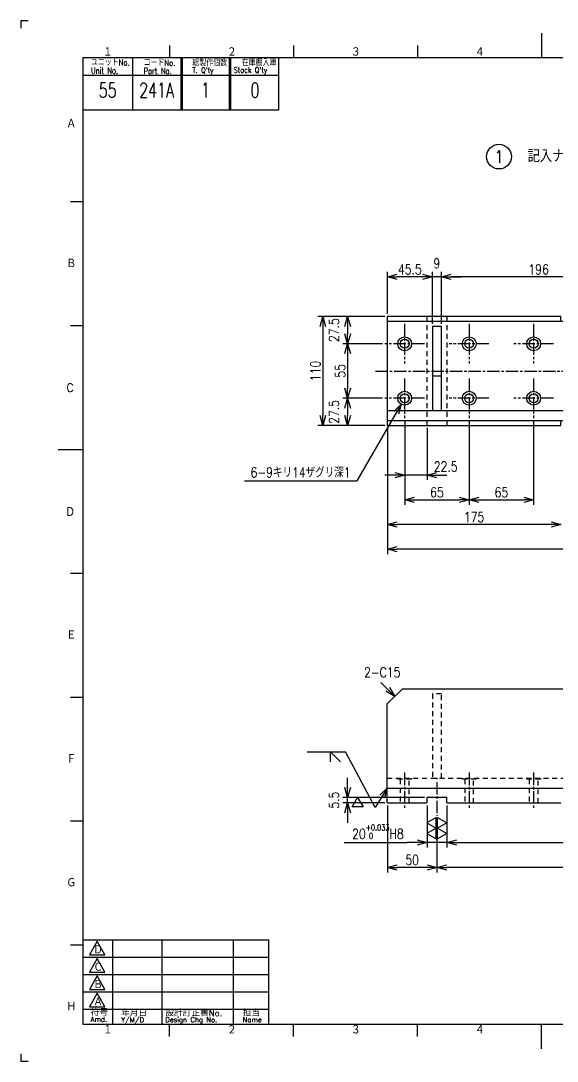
# Model space of a CAD drawing. Extents: x 0 to 1485, y 0 to 1050.
# Drawn here: x 0 to 541, y 0 to 1050 of the extents above; entities that cross this region are included whole.
import ezdxf
from ezdxf.enums import TextEntityAlignment as Align

# ---------------------------------------------------------------- set-up
doc = ezdxf.new("R2010")
doc.units = 0
doc.header["$LTSCALE"] = 2.5
doc.linetypes.add('GEN7A', pattern=[7.5, 5, -0.75, 1, -0.75])
doc.linetypes.add('HIDDEN2', pattern=[3.5, 2, -1.5])
doc.layers.get('0').update_dxf_attribs({"linetype": 'CONTINUOUS'})
doc.layers.get('DEFPOINTS').update_dxf_attribs({"linetype": 'CONTINUOUS'})
for name, color, linetype in [('2', 5, 'CONTINUOUS'), ('5', 3, 'CONTINUOUS'), ('6', 52, 'CONTINUOUS'), ('7A', 4, 'GEN7A'), ('8', 1, 'CONTINUOUS'), ('9', 3, 'HIDDEN2'), ('RAHM2', 1, 'CONTINUOUS')]:
    doc.layers.add(name, color=color, linetype=linetype)
doc.styles.add('DIMENSION', font='monotxt.shx', dxfattribs={"bigfont": 'bigfont.shx'})
doc.styles.get("Standard").update_dxf_attribs({"font": 'romans.shx', "width": 0.8, "bigfont": 'extfont.shx'})
doc.styles.add('SYMBOLS', font='ISOCP.shx', dxfattribs={"bigfont": 'extfont.shx'})
doc.dimstyles.new('GEN-ISO', dxfattribs={"dimscale": 2.5, "dimtxt": 4, "dimasz": 3, "dimexe": 2, "dimexo": 1, "dimgap": 1, "dimtad": 3, "dimdec": 3, "dimrnd": 0.001, "dimdsep": 46, "dimtxsty": 'Standard', "dimblk": 'OPEN30', "dimcen": 0, "dimclrt": 52, "dimadec": 0, "dimazin": 0, "dimtp": 0.1, "dimtm": 0.1, "dimtfac": 0.6, "dimtdec": 3, "dimtmove": 2, "dimatfit": 3, "dimldrblk": 'OPEN30', "dimfxl": 0, "dimarcsym": 0})

# ---------------------------------------------------------------- blocks, each defined once
blk = doc.blocks.new('1A2ﾌﾞﾋﾝ')
at = {"layer": 'RAHM2', "color": 5, "linetype": 'Continuous'}
for p, q in [((3, 420), (0, 420)), ((0, 420), (0, 417)), ((210, 415), (210, 405)), ((60, 410), (60, 405)), ((110, 410), (110, 405)), ((160, 410), (160, 405)), ((579, 405), (25, 405)), ((25, 405), (25, 15)), ((104, 384), (104, 405)), ((25, 384), (64.5, 384)), ((64.5, 384), (104, 384)), ((20, 347), (25, 347)), ((20, 297), (25, 297)), ((15, 247), (25, 247)), ((20, 197), (25, 197)), ((20, 147), (25, 147)), ((20, 97), (25, 97)), ((20, 47), (25, 47)), ((25, 15), (579, 15)), ((60, 10), (60, 15)), ((110, 10), (110, 15)), ((160, 10), (160, 15)), ((210, 5), (210, 15)), ((0, 3), (0, 0)), ((0, 0), (3, 0))]:
    blk.add_line(p, q, dxfattribs=at)
at = {"layer": 'RAHM2', "color": 7, "linetype": 'Continuous'}
for p, q in [((45, 405), (45, 384)), ((64.5, 405), (64.5, 384)), ((65, 405), (65, 384)), ((84, 405), (84, 384)), ((84.5, 405), (84.5, 384)), ((25, 398), (64.5, 398)), ((64.5, 398), (104, 398)), ((25, 49), (100, 49)), ((37, 49), (37, 15)), ((56.8, 49), (56.8, 15)), ((85.6, 49), (85.6, 15)), ((100, 15), (100, 49)), ((25, 42), (100, 42)), ((25, 35), (100, 35)), ((25, 28), (100, 28)), ((25, 21), (100, 21))]:
    blk.add_line(p, q, dxfattribs=at)
for points in [[(30.79, 48.41), (27.65, 42.97), (33.92, 42.97)], [(30.79, 41.41), (27.65, 35.97), (33.92, 35.97)], [(30.79, 34.41), (27.65, 28.97), (33.92, 28.97)], [(30.79, 27.41), (27.65, 21.97), (33.92, 21.97)]]:
    blk.add_lwpolyline(points, close=True, dxfattribs=at)
at = {"layer": 'RAHM2', "color": 5, "linetype": 'Continuous'}
for s, p in [('１', (33.1, 405.6)), ('２', (83.1, 405.6)), ('３', (133.1, 405.6)), ('４', (183.1, 405.6)), ('Ａ', (18.36, 376.71)), ('Ｂ', (18.36, 320.24)), ('C', (18.36, 270.24)), ('D', (18.36, 220.24)), ('Ｅ', (18.36, 170.24)), ('Ｆ', (18.36, 120.24)), ('Ｇ', (18.36, 70.24)), ('Ｈ', (18.36, 20.24)), ('１', (33.1, 10.87)), ('２', (83.1, 10.87)), ('３', (133.1, 10.87)), ('４', (183.1, 10.87))]:
    blk.add_text(s, height=3.31, dxfattribs=at).set_placement(p)
at = {"layer": 'RAHM2', "color": 7, "linetype": 'Continuous', "width": 0.8}
for s, height, p in [('ユニットNo.', 2.5, (28.29, 401.92)), ('コードNo.', 2.5, (49.52, 401.81)), ('総製作個数', 2.5, (69.17, 401.72)), ('在庫棚入庫', 2.5, (89.08, 401.82)), ('Unit No.', 2.5, (28.29, 398.64)), ('Part No.', 2.5, (49.52, 398.53)), ("T. Q'ty", 2.2, (69.17, 398.96)), ("Stock Q'ty", 2.2, (85.8, 399.06))]:
    blk.add_text(s, height=height, dxfattribs=at).set_placement(p)
at = {"layer": 'RAHM2', "color": 7, "linetype": 'Continuous'}
for s, height, p in [('Ｄ', 3.2, (29.23, 43.2)), ('Ｃ', 3.2, (29.23, 36.2)), ('Ｂ', 3.2, (29.23, 29.2)), ('Ａ', 3.2, (29.23, 22.2)), ('符号', 2.5, (28.17, 18.37)), ('Amd.', 2, (28.17, 15.93)), ('Y/M/D', 2, (40.49, 15.7)), ('年月日', 2.5, (40.49, 18.14)), ('設計訂正書No.', 2.5, (58.29, 18.18)), ('Design Chg No.', 2, (58.29, 15.75)), ('担当', 2.5, (89.5, 18.18)), ('Name', 2, (89.5, 15.75))]:
    blk.add_text(s, height=height, dxfattribs=at).set_placement(p)
at = {"layer": 'RAHM2', "color": 5, "linetype": 'Continuous', "width": 0.7}
for tag, p in [('HEADER3', (35, 392.01)), ('HEADER4', (54.75, 392)), ('HEADER15', (74.49, 392)), ('HEADER16', (94.43, 392))]:
    blk.add_attdef(tag, text='', height=6, dxfattribs=at).set_placement(p, align=Align.MIDDLE)
at = {"layer": 'RAHM2', "color": 7, "linetype": 'Continuous'}
blk.add_attdef('HEADER5', text='', height=2.5, dxfattribs=at).set_placement((63.69, 385.1), align=Align.BOTTOM_RIGHT)
for tag, height, width, p in [('HEADER25', 3.2, 0.63, (46.91, 45.38)), ('HEADER23', 3.33, 0.8, (71.4, 45.2)), ('HEADER24', 3.5, 0.8, (92.57, 45.22)), ('HEADER1', 5, 0.9, (528.12, 45.15)), ('HEADER7', 5, 0.8, (343.38, 40.8)), ('GEN-TITLE-SCA', 4, 0.85, (430.79, 40.85)), ('HEADER22', 3.2, 0.63, (46.91, 38.38)), ('HEADER20', 3.33, 0.8, (71.4, 38.2)), ('HEADER21', 3.5, 0.8, (92.57, 38.22)), ('HEADER2', 6, 0.9, (527.89, 36.68)), ('HEADER19', 3.2, 0.63, (46.91, 31.38)), ('HEADER17', 3.33, 0.8, (71.4, 31.2)), ('HEADER18', 3.5, 0.8, (92.57, 31.22)), ('HEADER11', 3.2, 0.63, (46.91, 24.38)), ('HEADER9', 3.33, 0.8, (71.4, 24.2)), ('HEADER10', 3.5, 0.8, (92.57, 24.22)), ('HEADER14', 3.31, 0.8, (295.54, 17.82))]:
    blk.add_attdef(tag, text='', height=height, dxfattribs=dict(at, width=width)).set_placement(p, align=Align.MIDDLE)
for tag, p in [('HEADER27', (401.45, 41.09)), ('HEADER26', (416.07, 41.09))]:
    blk.add_attdef(tag, text='', height=4, dxfattribs=at).set_placement(p, align=Align.MIDDLE)
at = {"layer": 'RAHM2', "color": 7, "linetype": 'Continuous', "width": 0.8}
blk.add_attdef('GEN-TITLE-DAT', text='', height=3.5, dxfattribs=at).set_placement((444.35, 39.1), align=Align.BOTTOM_LEFT)
at = {"layer": 'RAHM2', "color": 5, "linetype": 'Continuous', "style": 'DIMENSION', "width": 1.2}
for tag, p in [('HEADER13', (382.56, 16.75)), ('HEADER12', (416.26, 16.72)), ('GEN-TITLE-DWG', (485.79, 16.74))]:
    blk.add_attdef(tag, text='', height=7.02, dxfattribs=at).set_placement(p, align=Align.BOTTOM_LEFT)
at = {"layer": 'RAHM2', "color": 5, "linetype": 'Continuous', "style": 'DIMENSION'}
blk.add_attdef('HEADER8', text='', height=7.02, dxfattribs=at).set_placement((577.6, 16.71), align=Align.BOTTOM_RIGHT)
at = {"layer": 'RAHM2', "color": 5, "linetype": 'Continuous'}
blk.add_attdef('HEADER6', text='', height=5.8, dxfattribs=at).set_placement((376.09, 17.1), align=Align.BOTTOM_RIGHT)
blk = doc.blocks.new('GENBALLOON1')
blk.add_circle((0, 0), 5)
at = {"flags": 1}
blk.add_attdef('GEN_PARENT', text='', height=2.5, dxfattribs=at).set_placement((0, 0), align=Align.MIDDLE)
blk.add_attdef('REF_NO', text='', height=3.5).set_placement((0, 0), align=Align.MIDDLE)
at = {"color": 7, "flags": 1}
for tag, p in [('5GENINF', (6.43, 0.96)), ('6GENINF', (6.43, 0.63)), ('7GENINF', (6.43, 0.3)), ('8GENINF', (6.43, -0.04)), ('9GENINF', (6.43, -0.37)), ('3GENINF', (6.43, -2.34)), ('4GENINF', (6.43, -2.67)), ('10GENINF', (6.43, -0.7)), ('11GENINF', (6.43, -1)), ('12GENINF', (6.43, -1.34)), ('13GENINF', (6.43, -1.67)), ('14GENINF', (6.43, -2)), ('15GENINF', (6.43, -3)), ('16GENINF', (6.43, -3.34)), ('17GENINF', (6.43, -3.7)), ('18GENINF', (6.43, -4.04)), ('19GENINF', (6.43, -4.37)), ('20GENINF', (6.43, -4.7)), ('21GENINF', (6.43, -5.04)), ('22GENINF', (6.43, -5.37))]:
    blk.add_attdef(tag, p, '', height=0.2, dxfattribs=at)
blk = doc.blocks.new('_Open30')
at = {"color": 0, "linetype": 'ByBlock', "lineweight": -2}
for p, q in [((-1, 0.27), (0, 0)), ((0, 0), (-1, -0.27)), ((0, 0), (-1, 0))]:
    blk.add_line(p, q, dxfattribs=at)
blk = doc.blocks.new('*D5')
at = {"layer": '5', "color": 0, "lineweight": -2}
for p, q in [((769.5, 253), (769.5, 190.6)), ((419.5, 245), (419.5, 190.6)), ((759.5, 195.6), (429.5, 195.6))]:
    blk.add_line(p, q, dxfattribs=at)
at = {"layer": 'DEFPOINTS', "color": 0}
for p in [(769.5, 255.5), (419.5, 247.5), (419.5, 195.6)]:
    blk.add_point(p, dxfattribs=at)
at = {"layer": '5', "color": 0, "lineweight": -2, "xscale": 10, "yscale": 10, "zscale": 10, "rotation": 180}
blk.add_blockref('_Open30', (419.5, 195.6), dxfattribs=at)
at = {"layer": '5', "color": 0, "lineweight": -2, "xscale": 10, "yscale": 10, "zscale": 10}
blk.add_blockref('_Open30', (769.5, 195.6), dxfattribs=at)
at = {"layer": '5', "color": 52, "insert": (594.5, 205.7), "char_height": 10, "attachment_point": 5}
blk.add_mtext('(350)', dxfattribs=at)
blk = doc.blocks.new('*D6')
at = {"layer": '5', "color": 0, "lineweight": -2}
for p, q in [((409.5, 258.1), (409.5, 215.6)), ((429.5, 258.1), (429.5, 215.6)), ((399.5, 220.6), (389.5, 220.6)), ((429.5, 220.6), (409.5, 220.6)), ((439.5, 220.6), (449.5, 220.6))]:
    blk.add_line(p, q, dxfattribs=at)
at = {"layer": 'DEFPOINTS', "color": 0}
for p in [(409.5, 260.6), (429.5, 260.6), (409.5, 220.6)]:
    blk.add_point(p, dxfattribs=at)
at = {"layer": '5', "color": 0, "lineweight": -2, "xscale": 10, "yscale": 10, "zscale": 10}
blk.add_blockref('_Open30', (409.5, 220.6), dxfattribs=at)
at = {"layer": '5', "color": 0, "lineweight": -2, "xscale": 10, "yscale": 10, "zscale": 10, "rotation": 180}
blk.add_blockref('_Open30', (429.5, 220.6), dxfattribs=at)
at = {"layer": '5', "color": 52, "insert": (360, 231.6), "char_height": 10, "attachment_point": 5}
blk.add_mtext('20{\\H6.000000;\\S+0.033^  0;}H8', dxfattribs=at)
blk = doc.blocks.new('*D7')
at = {"layer": '5', "color": 0, "lineweight": -2}
for p, q in [((369.5, 258.1), (369.5, 190.6)), ((419.5, 245), (419.5, 190.6)), ((409.5, 195.6), (379.5, 195.6))]:
    blk.add_line(p, q, dxfattribs=at)
at = {"layer": 'DEFPOINTS', "color": 0}
for p in [(369.5, 260.6), (419.5, 247.5), (369.5, 195.6)]:
    blk.add_point(p, dxfattribs=at)
at = {"layer": '5', "color": 0, "lineweight": -2, "xscale": 10, "yscale": 10, "zscale": 10, "rotation": 180}
blk.add_blockref('_Open30', (369.5, 195.6), dxfattribs=at)
at = {"layer": '5', "color": 0, "lineweight": -2, "xscale": 10, "yscale": 10, "zscale": 10}
blk.add_blockref('_Open30', (419.5, 195.6), dxfattribs=at)
at = {"layer": '5', "color": 52, "insert": (394.5, 203.1), "char_height": 10, "attachment_point": 5}
blk.add_mtext('50', dxfattribs=at)
blk = doc.blocks.new('*D8')
at = {"layer": '5', "color": 0, "lineweight": -2}
for p, q in [((329.5, 276.1), (329.5, 286.1)), ((407, 266.1), (324.5, 266.1)), ((329.5, 260.6), (329.5, 266.1)), ((367, 260.6), (324.5, 260.6)), ((329.5, 250.6), (329.5, 240.6))]:
    blk.add_line(p, q, dxfattribs=at)
at = {"layer": 'DEFPOINTS', "color": 0}
for p in [(329.5, 266.1), (409.5, 266.1), (369.5, 260.6)]:
    blk.add_point(p, dxfattribs=at)
at = {"layer": '5', "color": 0, "lineweight": -2, "xscale": 10, "yscale": 10, "zscale": 10}
for p, rotation in [((329.5, 266.1), 270), ((329.5, 260.6), 90)]:
    blk.add_blockref('_Open30', p, dxfattribs=dict(at, rotation=rotation))
at = {"layer": '5', "color": 52, "insert": (315.7, 263.4), "char_height": 10, "attachment_point": 5, "rotation": 90}
blk.add_mtext('5.5', dxfattribs=at)
blk = doc.blocks.new('*D9')
at = {"layer": '5', "color": 0, "lineweight": -2}
for p, q in [((367, 751.6), (324.5, 751.6)), ((329.5, 741.6), (329.5, 734.1)), ((364.5, 724.1), (324.5, 724.1))]:
    blk.add_line(p, q, dxfattribs=at)
at = {"layer": 'DEFPOINTS', "color": 0}
for p in [(369.5, 751.6), (329.5, 724.1), (367, 724.1)]:
    blk.add_point(p, dxfattribs=at)
at = {"layer": '5', "color": 0, "lineweight": -2, "xscale": 10, "yscale": 10, "zscale": 10}
for p, rotation in [((329.5, 751.6), 90), ((329.5, 724.1), 270)]:
    blk.add_blockref('_Open30', p, dxfattribs=dict(at, rotation=rotation))
at = {"layer": '5', "color": 52, "insert": (315.7, 737.8), "char_height": 10, "attachment_point": 5, "rotation": 90}
blk.add_mtext('27.5', dxfattribs=at)
blk = doc.blocks.new('*D10')
at = {"layer": '5', "color": 0, "lineweight": -2}
for p, q in [((329.5, 714.1), (329.5, 679.1)), ((364.5, 669.1), (324.5, 669.1))]:
    blk.add_line(p, q, dxfattribs=at)
at = {"layer": 'DEFPOINTS', "color": 0}
for p in [(367, 724.1), (329.5, 669.1), (367, 669.1)]:
    blk.add_point(p, dxfattribs=at)
at = {"layer": '5', "color": 0, "lineweight": -2, "xscale": 10, "yscale": 10, "zscale": 10}
for p, rotation in [((329.5, 724.1), 90), ((329.5, 669.1), 270)]:
    blk.add_blockref('_Open30', p, dxfattribs=dict(at, rotation=rotation))
at = {"layer": '5', "color": 52, "insert": (322, 696.6), "char_height": 10, "attachment_point": 5, "rotation": 90}
blk.add_mtext('55', dxfattribs=at)
blk = doc.blocks.new('*D11')
at = {"layer": '5', "color": 0, "lineweight": -2}
for p, q in [((329.5, 659.1), (329.5, 651.6)), ((367, 641.6), (324.5, 641.6))]:
    blk.add_line(p, q, dxfattribs=at)
at = {"layer": 'DEFPOINTS', "color": 0}
for p in [(367, 669.1), (329.5, 641.6), (369.5, 641.6)]:
    blk.add_point(p, dxfattribs=at)
at = {"layer": '5', "color": 0, "lineweight": -2, "xscale": 10, "yscale": 10, "zscale": 10}
for p, rotation in [((329.5, 669.1), 90), ((329.5, 641.6), 270)]:
    blk.add_blockref('_Open30', p, dxfattribs=dict(at, rotation=rotation))
at = {"layer": '5', "color": 52, "insert": (315.7, 655.3), "char_height": 10, "attachment_point": 5, "rotation": 90}
blk.add_mtext('27.5', dxfattribs=at)
blk = doc.blocks.new('*D12')
at = {"layer": '5', "color": 0, "lineweight": -2}
for p, q in [((879.5, 644.1), (879.5, 511.6)), ((369.5, 639.1), (369.5, 511.6)), ((869.5, 516.6), (379.5, 516.6))]:
    blk.add_line(p, q, dxfattribs=at)
at = {"layer": 'DEFPOINTS', "color": 0}
for p in [(369.5, 641.6), (879.5, 646.6), (369.5, 516.6)]:
    blk.add_point(p, dxfattribs=at)
at = {"layer": '5', "color": 0, "lineweight": -2, "xscale": 10, "yscale": 10, "zscale": 10, "rotation": 180}
blk.add_blockref('_Open30', (369.5, 516.6), dxfattribs=at)
at = {"layer": '5', "color": 0, "lineweight": -2, "xscale": 10, "yscale": 10, "zscale": 10}
blk.add_blockref('_Open30', (879.5, 516.6), dxfattribs=at)
at = {"layer": '5', "color": 52, "insert": (624.5, 524.1), "char_height": 10, "attachment_point": 5}
blk.add_mtext('510', dxfattribs=at)
blk = doc.blocks.new('*D16')
at = {"layer": '5', "color": 0, "lineweight": -2}
for p, q in [((369.5, 639.1), (369.5, 536.6)), ((534.5, 541.6), (379.5, 541.6))]:
    blk.add_line(p, q, dxfattribs=at)
at = {"layer": 'DEFPOINTS', "color": 0}
for p in [(369.5, 641.6), (544.5, 641.6), (369.5, 541.6)]:
    blk.add_point(p, dxfattribs=at)
at = {"layer": '5', "color": 0, "lineweight": -2, "xscale": 10, "yscale": 10, "zscale": 10, "rotation": 180}
blk.add_blockref('_Open30', (369.5, 541.6), dxfattribs=at)
at = {"layer": '5', "color": 0, "lineweight": -2, "xscale": 10, "yscale": 10, "zscale": 10}
blk.add_blockref('_Open30', (544.5, 541.6), dxfattribs=at)
at = {"layer": '5', "color": 52, "insert": (457, 549.1), "char_height": 10, "attachment_point": 5}
blk.add_mtext('175', dxfattribs=at)
blk = doc.blocks.new('*D18')
at = {"layer": '5', "color": 0, "lineweight": -2}
for p, q in [((367, 751.6), (299.5, 751.6)), ((304.5, 741.6), (304.5, 651.6)), ((367, 641.6), (299.5, 641.6))]:
    blk.add_line(p, q, dxfattribs=at)
at = {"layer": 'DEFPOINTS', "color": 0}
for p in [(369.5, 751.6), (304.5, 641.6), (369.5, 641.6)]:
    blk.add_point(p, dxfattribs=at)
at = {"layer": '5', "color": 0, "lineweight": -2, "xscale": 10, "yscale": 10, "zscale": 10}
for p, rotation in [((304.5, 751.6), 90), ((304.5, 641.6), 270)]:
    blk.add_blockref('_Open30', p, dxfattribs=dict(at, rotation=rotation))
at = {"layer": '5', "color": 52, "insert": (297, 696.6), "char_height": 10, "attachment_point": 5, "rotation": 90}
blk.add_mtext('110', dxfattribs=at)
blk = doc.blocks.new('*D30')
at = {"layer": '5', "color": 0, "lineweight": -2}
for p, q in [((387, 646.6), (387, 561.6)), ((452, 646.6), (452, 561.6)), ((397, 566.6), (442, 566.6))]:
    blk.add_line(p, q, dxfattribs=at)
at = {"layer": 'DEFPOINTS', "color": 0}
for p in [(387, 649.1), (452, 649.1), (452, 566.6)]:
    blk.add_point(p, dxfattribs=at)
at = {"layer": '5', "color": 0, "lineweight": -2, "xscale": 10, "yscale": 10, "zscale": 10, "rotation": 180}
blk.add_blockref('_Open30', (387, 566.6), dxfattribs=at)
at = {"layer": '5', "color": 0, "lineweight": -2, "xscale": 10, "yscale": 10, "zscale": 10}
blk.add_blockref('_Open30', (452, 566.6), dxfattribs=at)
at = {"layer": '5', "color": 52, "insert": (419.5, 574.1), "char_height": 10, "attachment_point": 5}
blk.add_mtext('65', dxfattribs=at)
blk = doc.blocks.new('*D31')
at = {"layer": '5', "color": 0, "lineweight": -2}
for p, q in [((517, 646.6), (517, 561.6)), ((462, 566.6), (507, 566.6))]:
    blk.add_line(p, q, dxfattribs=at)
at = {"layer": 'DEFPOINTS', "color": 0}
for p in [(452, 649.1), (517, 649.1), (517, 566.6)]:
    blk.add_point(p, dxfattribs=at)
at = {"layer": '5', "color": 0, "lineweight": -2, "xscale": 10, "yscale": 10, "zscale": 10, "rotation": 180}
blk.add_blockref('_Open30', (452, 566.6), dxfattribs=at)
at = {"layer": '5', "color": 0, "lineweight": -2, "xscale": 10, "yscale": 10, "zscale": 10}
blk.add_blockref('_Open30', (517, 566.6), dxfattribs=at)
at = {"layer": '5', "color": 52, "insert": (484.5, 574.1), "char_height": 10, "attachment_point": 5}
blk.add_mtext('65', dxfattribs=at)
blk = doc.blocks.new('*D32')
at = {"layer": '5', "color": 0, "lineweight": -2}
for p, q in [((387, 646.6), (387, 586.6)), ((409.5, 639.1), (409.5, 586.6)), ((377, 591.6), (367, 591.6)), ((409.5, 591.6), (387, 591.6)), ((419.5, 591.6), (429.5, 591.6))]:
    blk.add_line(p, q, dxfattribs=at)
at = {"layer": 'DEFPOINTS', "color": 0}
for p in [(387, 649.1), (409.5, 641.6), (387, 591.6)]:
    blk.add_point(p, dxfattribs=at)
at = {"layer": '5', "color": 0, "lineweight": -2, "xscale": 10, "yscale": 10, "zscale": 10}
blk.add_blockref('_Open30', (387, 591.6), dxfattribs=at)
at = {"layer": '5', "color": 0, "lineweight": -2, "xscale": 10, "yscale": 10, "zscale": 10, "rotation": 180}
blk.add_blockref('_Open30', (409.5, 591.6), dxfattribs=at)
at = {"layer": '5', "color": 52, "insert": (428.3, 600.1), "char_height": 10, "attachment_point": 5}
blk.add_mtext('22.5', dxfattribs=at)
blk = doc.blocks.new('*D38')
at = {"layer": '5', "color": 0, "lineweight": -2}
for p, q in [((424, 744.1), (424, 796.6)), ((610, 791.6), (434, 791.6))]:
    blk.add_line(p, q, dxfattribs=at)
at = {"layer": 'DEFPOINTS', "color": 0}
for p in [(424, 791.6), (424, 741.6), (620, 741.6)]:
    blk.add_point(p, dxfattribs=at)
at = {"layer": '5', "color": 0, "lineweight": -2, "xscale": 10, "yscale": 10, "zscale": 10, "rotation": 180}
blk.add_blockref('_Open30', (424, 791.6), dxfattribs=at)
at = {"layer": '5', "color": 0, "lineweight": -2, "xscale": 10, "yscale": 10, "zscale": 10}
blk.add_blockref('_Open30', (620, 791.6), dxfattribs=at)
at = {"layer": '5', "color": 52, "insert": (522, 799.1), "char_height": 10, "attachment_point": 5}
blk.add_mtext('196', dxfattribs=at)
blk = doc.blocks.new('*D39')
at = {"layer": '5', "color": 0, "lineweight": -2}
for p, q in [((405, 791.6), (395, 791.6)), ((415, 744.1), (415, 796.6)), ((424, 791.6), (415, 791.6)), ((434, 791.6), (444, 791.6))]:
    blk.add_line(p, q, dxfattribs=at)
at = {"layer": 'DEFPOINTS', "color": 0}
for p in [(415, 791.6), (415, 741.6), (424, 741.6)]:
    blk.add_point(p, dxfattribs=at)
at = {"layer": '5', "color": 0, "lineweight": -2, "xscale": 10, "yscale": 10, "zscale": 10}
blk.add_blockref('_Open30', (415, 791.6), dxfattribs=at)
at = {"layer": '5', "color": 0, "lineweight": -2, "xscale": 10, "yscale": 10, "zscale": 10, "rotation": 180}
blk.add_blockref('_Open30', (424, 791.6), dxfattribs=at)
at = {"layer": '5', "color": 52, "insert": (419.5, 805.3), "char_height": 10, "attachment_point": 5}
blk.add_mtext('9', dxfattribs=at)
blk = doc.blocks.new('*D40')
at = {"layer": '5', "color": 0, "lineweight": -2}
for p, q in [((369.5, 754.1), (369.5, 796.6)), ((405, 791.6), (379.5, 791.6))]:
    blk.add_line(p, q, dxfattribs=at)
at = {"layer": 'DEFPOINTS', "color": 0}
for p in [(369.5, 791.6), (369.5, 751.6), (415, 741.6)]:
    blk.add_point(p, dxfattribs=at)
at = {"layer": '5', "color": 0, "lineweight": -2, "xscale": 10, "yscale": 10, "zscale": 10, "rotation": 180}
blk.add_blockref('_Open30', (369.5, 791.6), dxfattribs=at)
at = {"layer": '5', "color": 0, "lineweight": -2, "xscale": 10, "yscale": 10, "zscale": 10}
blk.add_blockref('_Open30', (415, 791.6), dxfattribs=at)
at = {"layer": '5', "color": 52, "insert": (392.2, 799.1), "char_height": 10, "attachment_point": 5}
blk.add_mtext('45.5', dxfattribs=at)
blk = doc.blocks.new('WELD-060719144333')
at = {"layer": '5', "color": 3}
blk.add_line((-15.5, 0), (0, 0), dxfattribs=at)
at = {"layer": '6', "color": 2}
for p, q in [((-6, 0), (-2, -4)), ((-6, -4), (-6, 0))]:
    blk.add_line(p, q, dxfattribs=at)
at = {"layer": '6', "color": 2, "style": 'SYMBOLS', "flags": 1}
blk.add_attdef('STYLE', text='', height=3.5, dxfattribs=at).set_placement((-19, 0), align=Align.RIGHT)
blk = doc.blocks.new('*D46')
at = {"layer": '5', "color": 0, "lineweight": -2}
for p, q in [((699.5, 278.1), (699.5, 215.6)), ((429.5, 258.1), (429.5, 215.6)), ((439.5, 220.6), (689.5, 220.6))]:
    blk.add_line(p, q, dxfattribs=at)
at = {"layer": 'DEFPOINTS', "color": 0}
for p in [(699.5, 280.6), (429.5, 260.6), (699.5, 220.6)]:
    blk.add_point(p, dxfattribs=at)
at = {"layer": '5', "color": 0, "lineweight": -2, "xscale": 10, "yscale": 10, "zscale": 10, "rotation": 180}
blk.add_blockref('_Open30', (429.5, 220.6), dxfattribs=at)
at = {"layer": '5', "color": 0, "lineweight": -2, "xscale": 10, "yscale": 10, "zscale": 10}
blk.add_blockref('_Open30', (699.5, 220.6), dxfattribs=at)
at = {"layer": '5', "color": 52, "insert": (564.5, 229.4), "char_height": 10, "attachment_point": 5}
blk.add_mtext('270', dxfattribs=at)

msp = doc.modelspace()

# ---------------------------------------------------------------- linework, layer by layer
at = {"layer": '2'}
for p, q in [((414.9619, 691.5573), (423.9619, 691.5573)), ((369.4619, 656.5573), (879.4619, 656.5573)), ((369.4619, 360.6177), (384.4619, 375.6177)), ((864.4619, 375.6177), (384.4619, 375.6177)), ((369.4619, 260.6177), (369.4619, 360.6177)), ((369.4619, 275.6177), (879.4619, 275.6177)), ((369.4619, 260.6177), (409.4619, 260.6177)), ((429.4619, 260.6177), (544.4619, 260.6177))]:
    msp.add_line(p, q, dxfattribs=at)
for points in [[(544.4619, 746.5573), (544.4619, 751.5573), (369.4619, 751.5573), (369.4619, 641.5573), (544.4619, 641.5573), (544.4619, 646.5573)], [(429.4619, 260.6177), (429.4619, 266.1177), (409.4619, 266.1177), (409.4619, 260.6177)]]:
    msp.add_lwpolyline(points, dxfattribs=at)
for points in [[(369.4619, 646.5573), (879.4619, 646.5573), (879.4619, 731.5573), (864.4619, 746.5573), (369.4619, 746.5573)], [(414.9619, 656.5573), (423.9619, 656.5573), (423.9619, 741.5573), (414.9619, 741.5573)]]:
    msp.add_lwpolyline(points, close=True, dxfattribs=at)
for centre, radius in [((386.9619, 724.0573), 7), ((386.9619, 724.0573), 4.5), ((451.9619, 724.0573), 7), ((451.9619, 724.0573), 4.5), ((516.9619, 724.0573), 7), ((516.9619, 724.0573), 4.5), ((386.9619, 669.0573), 7), ((386.9619, 669.0573), 4.5), ((451.9619, 669.0573), 7), ((451.9619, 669.0573), 4.5), ((516.9619, 669.0573), 7), ((516.9619, 669.0573), 4.5)]:
    msp.add_circle(centre, radius, dxfattribs=at)
at = {"layer": '5'}
for p, q in [((225.5262, 585.7467), (338.8624, 585.7467)), ((325.8905, 220.6177), (389.4619, 220.6177))]:
    msp.add_line(p, q, dxfattribs=at)
at = {"layer": '7A'}
for p, q in [((386.9619, 744.0573), (386.9619, 704.0573)), ((451.9619, 744.0573), (451.9619, 704.0573)), ((516.9619, 744.0573), (516.9619, 704.0573)), ((406.9619, 724.0573), (366.9619, 724.0573)), ((471.9619, 724.0573), (431.9619, 724.0573)), ((536.9619, 724.0573), (496.9619, 724.0573)), ((357.626, 696.5573), (556.3897, 696.5573)), ((386.9619, 689.0573), (386.9619, 649.0573)), ((451.9619, 689.0573), (451.9619, 649.0573)), ((516.9619, 689.0573), (516.9619, 649.0573)), ((406.9619, 669.0573), (366.9619, 669.0573)), ((471.9619, 669.0573), (431.9619, 669.0573)), ((536.9619, 669.0573), (496.9619, 669.0573)), ((386.9619, 291.2349), (386.9619, 253.5528)), ((451.9619, 291.2349), (451.9619, 253.5528)), ((516.9619, 291.2349), (516.9619, 253.5528)), ((419.4619, 281.4992), (419.4619, 247.5131))]:
    msp.add_line(p, q, dxfattribs=at)
at = {"layer": '8'}
for points in [[(339.5752, 266.1177), (344.9877, 256.7427), (334.1627, 256.7427), (339.5752, 266.1177)], [(409.4619, 240.6706), (418.8369, 235.2581), (418.8369, 246.0831), (409.4619, 240.6706)], [(429.4619, 240.6706), (420.0869, 235.2581), (420.0869, 246.0831), (429.4619, 240.6706)], [(409.4619, 229.8456), (418.8369, 224.4331), (418.8369, 235.2581), (409.4619, 229.8456)], [(429.4619, 229.8456), (420.0869, 224.4331), (420.0869, 235.2581), (429.4619, 229.8456)]]:
    msp.add_lwpolyline(points, close=True, dxfattribs=at)
at = {"layer": '9'}
for p, q in [((409.4619, 751.5573), (409.4619, 641.5573)), ((429.4619, 751.5573), (429.4619, 641.5573)), ((369.4619, 285.6177), (879.4619, 285.6177)), ((379.9619, 284.6177), (379.9619, 285.6177)), ((393.9619, 284.6177), (379.9619, 284.6177)), ((382.4619, 284.6177), (382.4619, 260.6177)), ((391.4619, 260.6177), (391.4619, 284.6177)), ((393.9619, 285.6177), (393.9619, 284.6177)), ((444.9619, 284.6177), (444.9619, 285.6177)), ((458.9619, 284.6177), (444.9619, 284.6177)), ((447.4619, 284.6177), (447.4619, 260.6177)), ((456.4619, 260.6177), (456.4619, 284.6177)), ((458.9619, 285.6177), (458.9619, 284.6177)), ((509.9619, 284.6177), (509.9619, 285.6177)), ((523.9619, 284.6177), (509.9619, 284.6177)), ((512.4619, 284.6177), (512.4619, 260.6177)), ((521.4619, 260.6177), (521.4619, 284.6177)), ((523.9619, 285.6177), (523.9619, 284.6177))]:
    msp.add_line(p, q, dxfattribs=at)
msp.add_lwpolyline([(414.9619, 285.6177), (423.9619, 285.6177), (423.9619, 370.6177), (414.9619, 370.6177)], close=True, dxfattribs=at)

# ---------------------------------------------------------------- block references
at = {"layer": '2'}
ref = msp.add_blockref('1A2ﾌﾞﾋﾝ', (0, 0), dxfattribs=dict(at, xscale=2.5, yscale=2.5, zscale=2.5))
ref.add_attrib('HEADER3', '55', dxfattribs={"layer": 'RAHM2', "color": 5, "linetype": 'Continuous', "height": 15, "width": 0.7}).set_placement((87.5098, 980.0174), align=Align.MIDDLE)
ref.add_attrib('HEADER4', '241A', dxfattribs={"layer": 'RAHM2', "color": 5, "linetype": 'Continuous', "height": 15, "width": 0.7}).set_placement((136.8848, 980), align=Align.MIDDLE)
ref.add_attrib('HEADER15', '1', dxfattribs={"layer": 'RAHM2', "color": 5, "linetype": 'Continuous', "height": 15, "width": 0.7}).set_placement((186.2225, 980), align=Align.MIDDLE)
ref.add_attrib('HEADER16', '0', dxfattribs={"layer": 'RAHM2', "color": 5, "linetype": 'Continuous', "height": 15, "width": 0.7}).set_placement((236.0767, 980), align=Align.MIDDLE)
at = {"layer": '5'}
ref = msp.add_blockref('GENBALLOON1', (482.0549, 912.9464), dxfattribs=dict(at, xscale=2.5, yscale=2.5, zscale=2.5))
ref.add_attrib('REF_NO', '1', dxfattribs={"color": 7, "height": 12.5, "width": 0.9}).set_placement((482.0549, 912.9464), align=Align.MIDDLE_CENTER)
at = {"layer": '6', "xscale": 2.5, "yscale": 2.5, "zscale": 2.5}
msp.add_blockref('WELD-060719144333', (327.3335, 312.0601), dxfattribs=at)

# ---------------------------------------------------------------- texts
at = {"layer": '6'}
for s, height, width, p in [('記入ナキ接合部ハスミ肉溶接トスル', 12.5, 0.9, (510.9768, 907.3832)), ('6-9キリ14ザグリ深1', 10, 0.8, (231.6028, 589.2169)), ('2-C15', 10, 0.8, (345.9629, 387.4718))]:
    msp.add_text(s, height=height, dxfattribs=dict(at, width=width)).set_placement(p)

# ---------------------------------------------------------------- dimensions: what is measured, and where the dimension line sits
at = {"layer": '5'}
for base, p1, p2, override, picture, middle in [((414.9619, 791.5573), (423.9619, 741.5573), (414.9619, 741.5573), {"dimasz": 4, "dimse1": 1}, '*D39', (419.4619, 805.3073)), ((369.4619, 791.5573), (414.9619, 741.5573), (369.4619, 751.5573), {"dimasz": 4, "dimse1": 1}, '*D40', (392.2119, 799.0573)), ((423.9619, 791.5573), (619.9619, 741.5573), (423.9619, 741.5573), {"dimasz": 4, "dimse1": 1}, '*D38', (521.9619, 799.0573)), ((369.4619, 516.5573), (879.4619, 646.5573), (369.4619, 641.5573), {"dimasz": 4}, '*D12', (624.4619, 524.0573)), ((369.4619, 541.5573), (544.4619, 641.5573), (369.4619, 641.5573), {"dimasz": 4, "dimse1": 1}, '*D16', (456.9619, 549.0573)), ((451.9619, 566.5573), (386.9619, 649.0573), (451.9619, 649.0573), {"dimasz": 4}, '*D30', (419.4619, 574.0573)), ((516.9619, 566.5573), (451.9619, 649.0573), (516.9619, 649.0573), {"dimasz": 4, "dimse1": 1}, '*D31', (484.4619, 574.0573)), ((699.4619, 220.6177), (429.4619, 260.6177), (699.4619, 280.6177), {"dimasz": 4, "dimgap": 1.5, "dimtp": 0.033, "dimtm": 0}, '*D46', (564.4619, 229.3677)), ((369.4619, 195.6177), (419.4619, 247.5131), (369.4619, 260.6177), {"dimasz": 4}, '*D7', (394.4619, 203.1177))]:
    dim = msp.add_linear_dim(base=base, p1=p1, p2=p2, dimstyle='GEN-ISO', override=override, dxfattribs=at)
    dim.commit()
    dim.dimension.update_dxf_attribs({"geometry": picture, "text_midpoint": middle})
for base, p1, p2, override, picture, middle in [((304.4619, 641.5573), (369.4619, 751.5573), (369.4619, 641.5573), {"dimasz": 4}, '*D18', (296.9619, 696.5573)), ((329.4619, 724.0573), (369.4619, 751.5573), (366.9619, 724.0573), {"dimasz": 4}, '*D9', (315.7119, 737.8073)), ((329.4619, 669.0573), (366.9619, 724.0573), (366.9619, 669.0573), {"dimasz": 4, "dimse1": 1}, '*D10', (321.9619, 696.5573)), ((329.4619, 641.5573), (366.9619, 669.0573), (369.4619, 641.5573), {"dimasz": 4, "dimse1": 1}, '*D11', (315.7119, 655.3073)), ((329.4619, 266.1177), (369.4619, 260.6177), (409.4619, 266.1177), {"dimasz": 4}, '*D8', (315.7119, 263.3677))]:
    dim = msp.add_linear_dim(base=base, p1=p1, p2=p2, angle=90, dimstyle='GEN-ISO', override=override, dxfattribs=at)
    dim.commit()
    dim.dimension.update_dxf_attribs({"geometry": picture, "text_midpoint": middle})
dim = msp.add_linear_dim(base=(386.9619, 591.5573), p1=(409.4619, 641.5573), p2=(386.9619, 649.0573), dimstyle='GEN-ISO', override={"dimasz": 4}, dxfattribs=at)
dim.commit()
dim.dimension.update_dxf_attribs({"geometry": '*D32', "text_midpoint": (428.2652, 600.0821), "dimtype": 160})
dim = msp.add_linear_dim(base=(409.4619, 220.6177), p1=(429.4619, 260.6177), p2=(409.4619, 260.6177), text='<>H8', dimstyle='GEN-ISO', override={"dimasz": 4, "dimtol": 1, "dimtp": 0.033, "dimtm": 0}, dxfattribs=at)
dim.commit()
dim.dimension.update_dxf_attribs({"geometry": '*D6', "text_midpoint": (359.9755, 231.5871), "dimtype": 160})
dim = msp.add_linear_dim(base=(419.4619, 195.6177), p1=(769.4619, 255.4522), p2=(419.4619, 247.5131), text='(<>)', dimstyle='GEN-ISO', override={"dimasz": 4}, dxfattribs=at)
dim.commit()
dim.dimension.update_dxf_attribs({"geometry": '*D5', "text_midpoint": (594.4619, 205.7367)})

# ---------------------------------------------------------------- leaders
for points, override in [([(383.4619, 662.9952), (338.8624, 585.7467)], {"dimasz": 4}), ([(376.9619, 368.1177), (362.7891, 382.2905)], {"dimasz": 4, "dimtol": 1, "dimtp": 0.033, "dimtm": 0}), ([(369.4619, 275.6177), (357.3297, 256.0167), (327.3335, 312.0601)], {"dimasz": 4, "dimtol": 1, "dimtp": 0.033, "dimtm": 0})]:
    msp.add_leader(points, dimstyle='GEN-ISO', override=override, dxfattribs=at)

doc.saveas('drawing.dxf')
